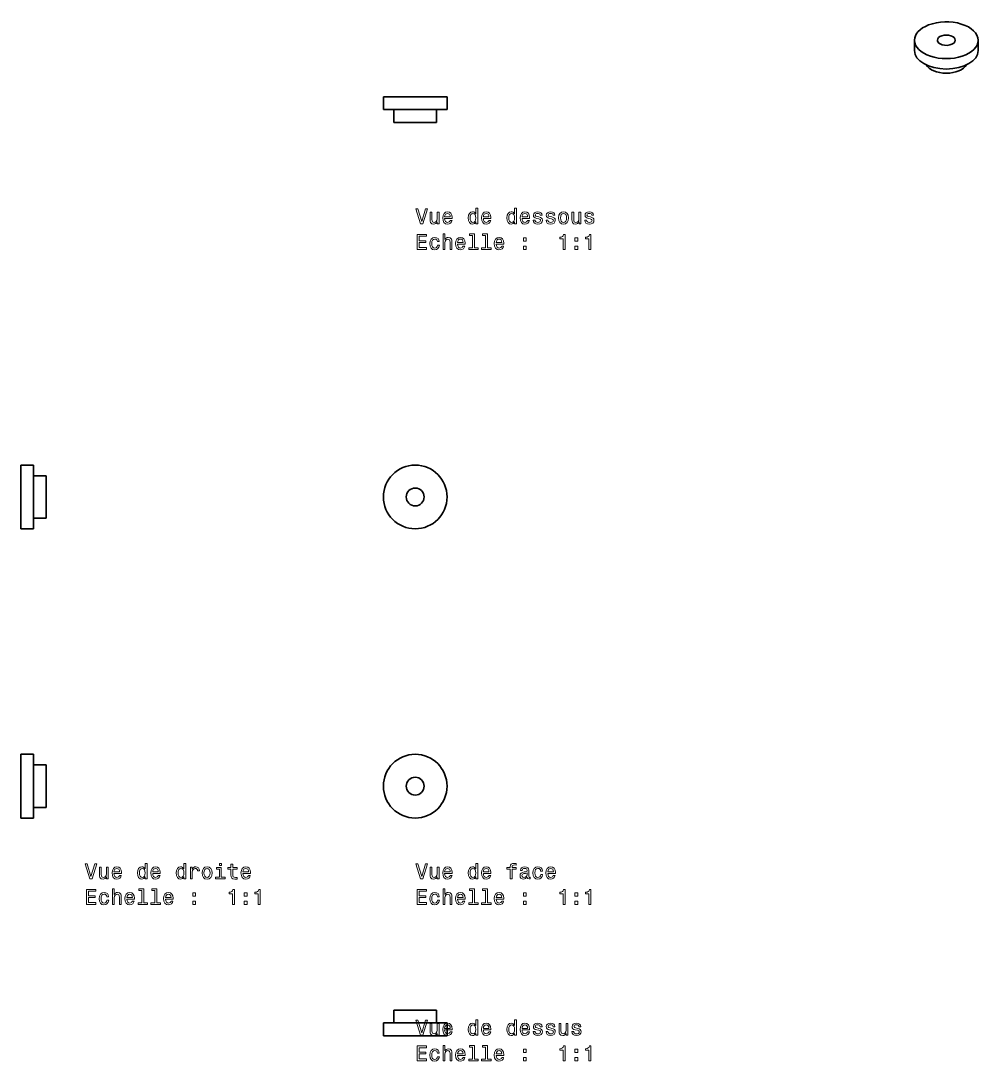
# Model space of a CAD drawing. Extents: x 502 to 938, y 322 to 567.
# Drawn here: x 501.7 to 727, y 321.7 to 566.7 of the extents above; entities that cross this region are included whole.
import ezdxf

# ---------------------------------------------------------------- set-up
doc = ezdxf.new("R2010")
doc.units = 0

msp = doc.modelspace()

# ---------------------------------------------------------------- linework, layer by layer
at = {"color": 7, "lineweight": 35, "ltscale": 0.061218}
msp.add_line((712.02, 559.68), (712.02, 562.13), dxfattribs=at)
at = {"color": 7, "lineweight": 35, "ltscale": 0.061255}
msp.add_line((727.02, 559.68), (727.02, 562.13), dxfattribs=at)
at = {"color": 7, "lineweight": 35, "ltscale": 0.150952}
for p, q in [((593.04, 548.78), (587, 548.78)), ((593.04, 545.78), (587, 545.78))]:
    msp.add_line(p, q, dxfattribs=at)
at = {"color": 7, "lineweight": 35, "ltscale": 0.075}
for p, q in [((587, 545.78), (587, 548.78)), ((602, 545.78), (602, 548.78)), ((602, 545.78), (602, 548.78)), ((589.5, 542.78), (589.5, 545.78)), ((599.5, 542.78), (599.5, 545.78)), ((599.5, 542.78), (599.5, 545.78)), ((504.66, 462.06), (501.66, 462.06)), ((507.66, 459.56), (504.66, 459.56)), ((507.66, 449.56), (504.66, 449.56)), ((504.66, 447.06), (501.66, 447.06)), ((504.66, 393.94), (501.66, 393.94)), ((507.66, 391.44), (504.66, 391.44)), ((507.66, 381.44), (504.66, 381.44)), ((504.66, 378.94), (501.66, 378.94)), ((589.5, 333.66), (589.5, 330.66)), ((589.5, 333.66), (589.5, 330.66)), ((599.5, 333.66), (599.5, 330.66)), ((587, 330.66), (587, 327.66)), ((587, 330.66), (587, 327.66)), ((602, 330.66), (602, 327.66))]:
    msp.add_line(p, q, dxfattribs=at)
at = {"color": 7, "lineweight": 35, "ltscale": 0.224048}
for p, q in [((602, 548.78), (593.04, 548.78)), ((602, 545.78), (593.04, 545.78))]:
    msp.add_line(p, q, dxfattribs=at)
at = {"color": 7, "lineweight": 35, "ltscale": 0.25}
for p, q in [((599.5, 542.78), (589.5, 542.78)), ((507.66, 459.56), (507.66, 449.56))]:
    msp.add_line(p, q, dxfattribs=at)
at = {"color": 7, "lineweight": 35, "ltscale": 0.240334}
for p, q in [((501.66, 462.06), (501.66, 452.45)), ((504.66, 462.06), (504.66, 452.45))]:
    msp.add_line(p, q, dxfattribs=at)
at = {"color": 7, "lineweight": 35, "ltscale": 0.134666}
for p, q in [((501.66, 452.45), (501.66, 447.06)), ((504.66, 452.45), (504.66, 447.06))]:
    msp.add_line(p, q, dxfattribs=at)
at = {"color": 7, "lineweight": 35, "ltscale": 0.003596}
for p, q in [((501.66, 393.94), (501.66, 393.79)), ((504.66, 393.94), (504.66, 393.79))]:
    msp.add_line(p, q, dxfattribs=at)
at = {"color": 7, "lineweight": 35, "ltscale": 0.371404}
for p, q in [((501.66, 393.79), (501.66, 378.94)), ((504.66, 393.79), (504.66, 378.94))]:
    msp.add_line(p, q, dxfattribs=at)
at = {"color": 7, "lineweight": 35, "ltscale": 0.125}
for p, q in [((507.66, 391.44), (507.66, 386.44)), ((507.66, 386.44), (507.66, 381.44)), ((589.5, 333.66), (594.5, 333.66)), ((594.5, 333.66), (599.5, 333.66))]:
    msp.add_line(p, q, dxfattribs=at)
at = {"color": 7, "lineweight": 35, "ltscale": 0.007597}
for p, q in [((587, 330.66), (587.3, 330.66)), ((587, 327.66), (587.3, 327.66))]:
    msp.add_line(p, q, dxfattribs=at)
at = {"color": 7, "lineweight": 35, "ltscale": 0.367403}
for p, q in [((587.3, 330.66), (602, 330.66)), ((587.3, 327.66), (602, 327.66))]:
    msp.add_line(p, q, dxfattribs=at)
at = {"color": 7, "lineweight": 13}
for points in [[(596.9, 522.43), (596.02, 519.45), (595.12, 522.43), (594.64, 522.43), (595.77, 518.92), (596.27, 518.92), (597.37, 522.43)], [(608.78, 519.34), (608.78, 518.92), (609.23, 518.92), (609.23, 522.54), (608.79, 522.54), (608.79, 521.22), (608.45, 521.6), (608.24, 521.69), (608.01, 521.73), (607.58, 521.63), (607.24, 521.34), (607.03, 520.89), (606.95, 520.28), (607.03, 519.67), (607.24, 519.21), (607.58, 518.92), (608.01, 518.83), (608.24, 518.86), (608.45, 518.95)], [(617.89, 519.34), (617.89, 518.92), (618.33, 518.92), (618.33, 522.54), (617.9, 522.54), (617.9, 521.22), (617.56, 521.6), (617.35, 521.69), (617.11, 521.73), (616.69, 521.63), (616.35, 521.34), (616.14, 520.89), (616.06, 520.28), (616.14, 519.67), (616.35, 519.21), (616.69, 518.92), (617.11, 518.83), (617.35, 518.86), (617.56, 518.95)], [(600.1, 521.63), (599.65, 521.63), (599.65, 520.07), (599.6, 519.7), (599.46, 519.44), (599.23, 519.28), (598.93, 519.23), (598.7, 519.27), (598.54, 519.39), (598.46, 519.6), (598.44, 519.89), (598.44, 521.63), (597.99, 521.63), (597.99, 519.85), (598.01, 519.49), (598.11, 519.19), (598.4, 518.92), (598.87, 518.83), (599.12, 518.86), (599.34, 518.95), (599.52, 519.11), (599.67, 519.34), (599.67, 518.92), (600.1, 518.92)], [(601.43, 520.15), (603.21, 520.15), (603.21, 520.35), (603.13, 520.93), (602.91, 521.37), (602.56, 521.63), (602.09, 521.73), (601.63, 521.63), (601.28, 521.34), (601.05, 520.88), (600.97, 520.28), (601.05, 519.66), (601.27, 519.2), (601.62, 518.92), (602.07, 518.83), (602.47, 518.89), (602.79, 519.06), (603.03, 519.34), (603.16, 519.7), (602.73, 519.7), (602.63, 519.5), (602.5, 519.35), (602.13, 519.22), (601.84, 519.28), (601.63, 519.46), (601.48, 519.74), (601.43, 520.13)], [(601.43, 520.52), (601.49, 520.87), (601.63, 521.13), (601.83, 521.28), (602.11, 521.34), (602.37, 521.28), (602.58, 521.13), (602.71, 520.87), (602.75, 520.52)], [(608.08, 521.33), (608.37, 521.26), (608.6, 521.06), (608.73, 520.73), (608.78, 520.28), (608.73, 519.82), (608.6, 519.49), (608.37, 519.29), (608.08, 519.22), (607.8, 519.29), (607.59, 519.49), (607.45, 519.82), (607.41, 520.28), (607.45, 520.73), (607.59, 521.06), (607.8, 521.26)], [(610.54, 520.15), (612.32, 520.15), (612.32, 520.35), (612.24, 520.93), (612.02, 521.37), (611.67, 521.63), (611.2, 521.73), (610.74, 521.63), (610.39, 521.34), (610.16, 520.88), (610.08, 520.28), (610.15, 519.66), (610.38, 519.2), (610.73, 518.92), (611.18, 518.83), (611.58, 518.89), (611.9, 519.06), (612.14, 519.34), (612.27, 519.7), (611.83, 519.7), (611.74, 519.5), (611.61, 519.35), (611.24, 519.22), (610.95, 519.28), (610.73, 519.46), (610.59, 519.74), (610.54, 520.13)], [(610.54, 520.52), (610.6, 520.87), (610.73, 521.13), (610.94, 521.28), (611.21, 521.34), (611.48, 521.28), (611.69, 521.13), (611.81, 520.87), (611.86, 520.52)], [(617.19, 521.33), (617.48, 521.26), (617.7, 521.06), (617.84, 520.73), (617.89, 520.28), (617.84, 519.82), (617.7, 519.49), (617.48, 519.29), (617.19, 519.22), (616.91, 519.29), (616.7, 519.49), (616.56, 519.82), (616.51, 520.28), (616.56, 520.73), (616.7, 521.06), (616.91, 521.26)], [(619.65, 520.15), (621.43, 520.15), (621.43, 520.35), (621.35, 520.93), (621.13, 521.37), (620.78, 521.63), (620.31, 521.73), (619.85, 521.63), (619.49, 521.34), (619.27, 520.88), (619.19, 520.28), (619.26, 519.66), (619.49, 519.2), (619.84, 518.92), (620.29, 518.83), (620.68, 518.89), (621.01, 519.06), (621.24, 519.34), (621.38, 519.7), (620.94, 519.7), (620.85, 519.5), (620.72, 519.35), (620.35, 519.22), (620.06, 519.28), (619.84, 519.46), (619.7, 519.74), (619.65, 520.13)], [(619.65, 520.52), (619.71, 520.87), (619.84, 521.13), (620.05, 521.28), (620.32, 521.34), (620.59, 521.28), (620.8, 521.13), (620.92, 520.87), (620.97, 520.52)], [(623.62, 520.5), (623.2, 520.6), (622.88, 520.72), (622.77, 520.95), (622.8, 521.12), (622.91, 521.24), (623.08, 521.32), (623.33, 521.35), (623.56, 521.32), (623.75, 521.23), (623.87, 521.09), (623.92, 520.91), (624.36, 520.91), (624.36, 520.92), (624.28, 521.25), (624.07, 521.5), (623.75, 521.67), (623.33, 521.73), (622.9, 521.67), (622.59, 521.5), (622.39, 521.25), (622.33, 520.94), (622.37, 520.64), (622.52, 520.42), (622.75, 520.27), (623.09, 520.17), (623.58, 520.05), (623.88, 519.92), (623.96, 519.82), (623.99, 519.67), (623.95, 519.48), (623.83, 519.34), (623.63, 519.25), (623.37, 519.22), (623.09, 519.25), (622.89, 519.36), (622.75, 519.53), (622.7, 519.76), (622.27, 519.76), (622.34, 519.36), (622.55, 519.07), (622.87, 518.89), (623.33, 518.83), (623.8, 518.89), (624.15, 519.07), (624.36, 519.35), (624.44, 519.72), (624.38, 520.04), (624.22, 520.25), (623.97, 520.39)], [(626.66, 520.5), (626.23, 520.6), (625.91, 520.72), (625.81, 520.95), (625.84, 521.12), (625.94, 521.24), (626.12, 521.32), (626.36, 521.35), (626.6, 521.32), (626.79, 521.23), (626.91, 521.09), (626.96, 520.91), (627.39, 520.91), (627.39, 520.92), (627.32, 521.25), (627.11, 521.5), (626.79, 521.67), (626.36, 521.73), (625.93, 521.67), (625.62, 521.5), (625.43, 521.25), (625.36, 520.94), (625.41, 520.64), (625.55, 520.42), (625.78, 520.27), (626.12, 520.17), (626.62, 520.05), (626.92, 519.92), (627, 519.82), (627.03, 519.67), (626.98, 519.48), (626.86, 519.34), (626.67, 519.25), (626.4, 519.22), (626.13, 519.25), (625.92, 519.36), (625.79, 519.53), (625.73, 519.76), (625.3, 519.76), (625.37, 519.36), (625.58, 519.07), (625.91, 518.89), (626.36, 518.83), (626.84, 518.89), (627.19, 519.07), (627.4, 519.35), (627.47, 519.72), (627.42, 520.04), (627.26, 520.25), (627, 520.39)], [(628.24, 520.27), (628.32, 519.66), (628.55, 519.2), (628.92, 518.92), (629.41, 518.83), (629.9, 518.92), (630.27, 519.2), (630.5, 519.65), (630.59, 520.27), (630.5, 520.89), (630.27, 521.35), (629.9, 521.63), (629.41, 521.73), (628.92, 521.63), (628.55, 521.34), (628.32, 520.89)], [(628.69, 520.28), (628.74, 520.73), (628.88, 521.06), (629.11, 521.26), (629.41, 521.33), (629.72, 521.26), (629.94, 521.07), (630.09, 520.73), (630.14, 520.28), (630.09, 519.82), (629.94, 519.49), (629.72, 519.29), (629.41, 519.22), (629.11, 519.29), (628.88, 519.49), (628.74, 519.82)], [(633.49, 521.63), (633.05, 521.63), (633.05, 520.07), (633, 519.7), (632.85, 519.44), (632.63, 519.28), (632.33, 519.23), (632.09, 519.27), (631.94, 519.39), (631.86, 519.6), (631.84, 519.89), (631.84, 521.63), (631.39, 521.63), (631.39, 519.85), (631.41, 519.49), (631.5, 519.19), (631.79, 518.92), (632.26, 518.83), (632.52, 518.86), (632.73, 518.95), (632.92, 519.11), (633.07, 519.34), (633.07, 518.92), (633.49, 518.92)], [(635.77, 520.5), (635.34, 520.6), (635.02, 520.72), (634.92, 520.95), (634.95, 521.12), (635.05, 521.24), (635.22, 521.32), (635.47, 521.35), (635.71, 521.32), (635.89, 521.23), (636.02, 521.09), (636.07, 520.91), (636.5, 520.91), (636.5, 520.92), (636.42, 521.25), (636.22, 521.5), (635.89, 521.67), (635.47, 521.73), (635.04, 521.67), (634.73, 521.5), (634.53, 521.25), (634.47, 520.94), (634.52, 520.64), (634.66, 520.42), (634.89, 520.27), (635.23, 520.17), (635.72, 520.05), (636.03, 519.92), (636.11, 519.82), (636.14, 519.67), (636.09, 519.48), (635.97, 519.34), (635.77, 519.25), (635.51, 519.22), (635.23, 519.25), (635.03, 519.36), (634.9, 519.53), (634.84, 519.76), (634.41, 519.76), (634.48, 519.36), (634.69, 519.07), (635.02, 518.89), (635.47, 518.83), (635.95, 518.89), (636.29, 519.07), (636.51, 519.35), (636.58, 519.72), (636.53, 520.04), (636.37, 520.25), (636.11, 520.39)], [(594.96, 512.88), (597.18, 512.88), (597.18, 513.3), (595.42, 513.3), (595.42, 514.48), (596.99, 514.48), (596.99, 514.9), (595.42, 514.9), (595.42, 515.95), (597.14, 515.95), (597.14, 516.38), (594.96, 516.38)], [(599.73, 514.69), (600.17, 514.69), (600.08, 515.09), (599.87, 515.41), (599.53, 515.6), (599.09, 515.68), (598.61, 515.58), (598.24, 515.3), (598.01, 514.84), (597.92, 514.22), (598, 513.61), (598.23, 513.16), (598.59, 512.88), (599.07, 512.78), (599.51, 512.85), (599.85, 513.07), (600.08, 513.4), (600.18, 513.84), (599.76, 513.84), (599.68, 513.56), (599.54, 513.35), (599.34, 513.22), (599.09, 513.18), (598.78, 513.24), (598.56, 513.45), (598.42, 513.77), (598.38, 514.24), (598.42, 514.69), (598.56, 515.02), (598.79, 515.22), (599.09, 515.29), (599.35, 515.25), (599.55, 515.13), (599.68, 514.94)], [(601.05, 512.88), (601.49, 512.88), (601.49, 514.44), (601.54, 514.8), (601.68, 515.06), (601.91, 515.22), (602.21, 515.28), (602.45, 515.23), (602.6, 515.09), (602.68, 514.87), (602.71, 514.56), (602.71, 512.88), (603.15, 512.88), (603.15, 514.66), (603.13, 515.01), (603.04, 515.31), (602.74, 515.58), (602.28, 515.68), (602.02, 515.64), (601.81, 515.55), (601.63, 515.4), (601.49, 515.19), (601.49, 516.5), (601.05, 516.5)], [(604.47, 514.1), (606.25, 514.1), (606.25, 514.31), (606.17, 514.89), (605.95, 515.32), (605.6, 515.58), (605.13, 515.68), (604.67, 515.58), (604.31, 515.3), (604.09, 514.84), (604.01, 514.23), (604.08, 513.61), (604.31, 513.16), (604.66, 512.88), (605.11, 512.78), (605.5, 512.84), (605.83, 513.02), (606.06, 513.29), (606.2, 513.65), (605.76, 513.65), (605.67, 513.45), (605.54, 513.3), (605.17, 513.18), (604.88, 513.23), (604.66, 513.41), (604.52, 513.7), (604.47, 514.09)], [(604.47, 514.47), (604.53, 514.82), (604.66, 515.08), (604.87, 515.24), (605.14, 515.29), (605.41, 515.24), (605.62, 515.08), (605.74, 514.82), (605.79, 514.47)], [(608, 516.12), (608, 513.25), (607.09, 513.25), (607.09, 512.88), (609.35, 512.88), (609.35, 513.25), (608.44, 513.25), (608.44, 516.5), (607.3, 516.5), (607.3, 516.12)], [(611.04, 516.12), (611.04, 513.25), (610.12, 513.25), (610.12, 512.88), (612.39, 512.88), (612.39, 513.25), (611.48, 513.25), (611.48, 516.5), (610.34, 516.5), (610.34, 516.12)], [(613.58, 514.1), (615.35, 514.1), (615.36, 514.31), (615.28, 514.89), (615.06, 515.32), (614.7, 515.58), (614.23, 515.68), (613.78, 515.58), (613.42, 515.3), (613.2, 514.84), (613.11, 514.23), (613.19, 513.61), (613.42, 513.16), (613.77, 512.88), (614.22, 512.78), (614.61, 512.84), (614.94, 513.02), (615.17, 513.29), (615.31, 513.65), (614.87, 513.65), (614.78, 513.45), (614.65, 513.3), (614.27, 513.18), (613.99, 513.23), (613.77, 513.41), (613.63, 513.7), (613.58, 514.09)], [(613.58, 514.47), (613.63, 514.82), (613.77, 515.08), (613.98, 515.24), (614.25, 515.29), (614.52, 515.24), (614.72, 515.08), (614.85, 514.82), (614.89, 514.47)], [(619.96, 514.83), (620.65, 514.83), (620.65, 515.58), (619.96, 515.58)], [(629.32, 512.88), (629.78, 512.88), (629.78, 516.4), (629.44, 516.4), (629.35, 516.09), (629.17, 515.89), (628.89, 515.76), (628.51, 515.72), (628.51, 515.37), (629.32, 515.37)], [(632.1, 514.83), (632.8, 514.83), (632.8, 515.58), (632.1, 515.58)], [(635.4, 512.88), (635.85, 512.88), (635.85, 516.4), (635.51, 516.4), (635.42, 516.09), (635.24, 515.89), (634.96, 515.76), (634.58, 515.72), (634.58, 515.37), (635.4, 515.37)], [(619.96, 512.88), (620.65, 512.88), (620.65, 513.63), (619.96, 513.63)], [(632.1, 512.88), (632.8, 512.88), (632.8, 513.63), (632.1, 513.63)], [(519.06, 368.15), (518.18, 365.17), (517.28, 368.15), (516.8, 368.15), (517.93, 364.64), (518.43, 364.64), (519.53, 368.15)], [(530.94, 365.06), (530.94, 364.64), (531.39, 364.64), (531.39, 368.26), (530.95, 368.26), (530.95, 366.94), (530.61, 367.32), (530.4, 367.41), (530.17, 367.45), (529.74, 367.35), (529.4, 367.06), (529.19, 366.61), (529.11, 366), (529.19, 365.39), (529.4, 364.93), (529.74, 364.64), (530.17, 364.55), (530.4, 364.58), (530.61, 364.67)], [(540.05, 365.06), (540.05, 364.64), (540.49, 364.64), (540.49, 368.26), (540.06, 368.26), (540.06, 366.94), (539.72, 367.32), (539.51, 367.41), (539.27, 367.45), (538.85, 367.35), (538.51, 367.06), (538.3, 366.61), (538.22, 366), (538.3, 365.39), (538.51, 364.93), (538.85, 364.64), (539.27, 364.55), (539.51, 364.58), (539.72, 364.67)], [(548.87, 368.26), (548.4, 368.26), (548.4, 367.76), (548.87, 367.76)], [(551.13, 366.88), (551.13, 365.53), (551.16, 365.09), (551.3, 364.78), (551.58, 364.61), (552.06, 364.55), (552.58, 364.57), (552.58, 364.96), (552.2, 364.93), (551.85, 364.97), (551.67, 365.09), (551.58, 365.3), (551.57, 365.6), (551.57, 366.88), (552.58, 366.88), (552.58, 367.26), (551.57, 367.26), (551.57, 368.05), (551.13, 368.05), (551.13, 367.26), (550.36, 367.26), (550.36, 366.88)], [(596.9, 368.15), (596.02, 365.17), (595.12, 368.15), (594.64, 368.15), (595.77, 364.64), (596.27, 364.64), (597.37, 368.15)], [(608.78, 365.06), (608.78, 364.64), (609.23, 364.64), (609.23, 368.26), (608.79, 368.26), (608.79, 366.94), (608.45, 367.32), (608.24, 367.41), (608.01, 367.45), (607.58, 367.35), (607.24, 367.06), (607.03, 366.61), (606.95, 366), (607.03, 365.39), (607.24, 364.93), (607.58, 364.64), (608.01, 364.55), (608.24, 364.58), (608.45, 364.67)], [(616.84, 366.88), (616.84, 364.64), (617.29, 364.64), (617.29, 366.88), (618.29, 366.88), (618.29, 367.26), (617.29, 367.26), (617.29, 367.43), (617.32, 367.63), (617.44, 367.77), (617.63, 367.85), (617.92, 367.88), (618.29, 367.86), (618.29, 368.24), (617.81, 368.26), (617.38, 368.22), (617.08, 368.08), (616.9, 367.85), (616.84, 367.51), (616.84, 367.26), (616.03, 367.26), (616.03, 366.88)], [(522.26, 367.35), (521.81, 367.35), (521.81, 365.79), (521.76, 365.43), (521.62, 365.16), (521.39, 365), (521.09, 364.95), (520.86, 364.99), (520.7, 365.11), (520.62, 365.32), (520.6, 365.61), (520.6, 367.35), (520.15, 367.35), (520.15, 365.57), (520.17, 365.21), (520.27, 364.92), (520.56, 364.64), (521.03, 364.55), (521.28, 364.58), (521.5, 364.67), (521.68, 364.83), (521.83, 365.06), (521.83, 364.64), (522.26, 364.64)], [(523.59, 365.87), (525.37, 365.87), (525.37, 366.08), (525.29, 366.66), (525.07, 367.09), (524.72, 367.35), (524.25, 367.45), (523.79, 367.35), (523.44, 367.06), (523.21, 366.61), (523.13, 366), (523.21, 365.38), (523.43, 364.93), (523.78, 364.64), (524.23, 364.55), (524.63, 364.61), (524.95, 364.78), (525.19, 365.06), (525.32, 365.42), (524.89, 365.42), (524.79, 365.22), (524.66, 365.07), (524.29, 364.95), (524, 365), (523.79, 365.18), (523.64, 365.47), (523.59, 365.85)], [(523.59, 366.24), (523.65, 366.59), (523.79, 366.85), (523.99, 367), (524.27, 367.06), (524.53, 367), (524.74, 366.85), (524.87, 366.59), (524.91, 366.24)], [(530.24, 367.05), (530.53, 366.98), (530.76, 366.78), (530.89, 366.45), (530.94, 366), (530.89, 365.54), (530.76, 365.21), (530.53, 365.01), (530.24, 364.95), (529.96, 365.01), (529.75, 365.21), (529.61, 365.55), (529.57, 366), (529.61, 366.45), (529.75, 366.78), (529.96, 366.98)], [(532.7, 365.87), (534.48, 365.87), (534.48, 366.08), (534.4, 366.66), (534.18, 367.09), (533.83, 367.35), (533.36, 367.45), (532.9, 367.35), (532.55, 367.06), (532.32, 366.61), (532.24, 366), (532.31, 365.38), (532.54, 364.93), (532.89, 364.64), (533.34, 364.55), (533.74, 364.61), (534.06, 364.78), (534.3, 365.06), (534.43, 365.42), (533.99, 365.42), (533.9, 365.22), (533.77, 365.07), (533.4, 364.95), (533.11, 365), (532.89, 365.18), (532.75, 365.47), (532.7, 365.85)], [(532.7, 366.24), (532.76, 366.59), (532.89, 366.85), (533.1, 367), (533.37, 367.06), (533.64, 367), (533.85, 366.85), (533.97, 366.59), (534.02, 366.24)], [(539.35, 367.05), (539.64, 366.98), (539.86, 366.78), (540, 366.45), (540.05, 366), (540, 365.54), (539.86, 365.21), (539.64, 365.01), (539.35, 364.95), (539.07, 365.01), (538.86, 365.21), (538.72, 365.55), (538.67, 366), (538.72, 366.45), (538.86, 366.78), (539.07, 366.98)], [(541.59, 364.64), (542.03, 364.64), (542.03, 366.19), (542.08, 366.56), (542.21, 366.83), (542.44, 366.99), (542.73, 367.05), (542.96, 367.01), (543.12, 366.91), (543.22, 366.74), (543.26, 366.51), (543.71, 366.51), (543.65, 366.92), (543.48, 367.21), (543.2, 367.39), (542.82, 367.45), (542.57, 367.41), (542.35, 367.31), (542.15, 367.13), (541.99, 366.9), (541.99, 367.35), (541.59, 367.35)], [(544.33, 365.99), (544.41, 365.38), (544.64, 364.93), (545.01, 364.64), (545.5, 364.55), (545.99, 364.64), (546.36, 364.92), (546.59, 365.37), (546.68, 365.99), (546.59, 366.61), (546.36, 367.07), (545.99, 367.35), (545.5, 367.45), (545.01, 367.35), (544.64, 367.06), (544.41, 366.61)], [(544.78, 366), (544.83, 366.45), (544.97, 366.78), (545.19, 366.98), (545.5, 367.05), (545.8, 366.98), (546.03, 366.79), (546.17, 366.45), (546.22, 366), (546.17, 365.54), (546.03, 365.21), (545.8, 365.01), (545.5, 364.94), (545.19, 365.01), (544.97, 365.21), (544.83, 365.54)], [(548.85, 365.02), (548.85, 367.26), (547.71, 367.26), (547.71, 366.88), (548.41, 366.88), (548.41, 365.02), (547.5, 365.02), (547.5, 364.64), (549.77, 364.64), (549.77, 365.02)], [(553.95, 365.87), (555.73, 365.87), (555.73, 366.08), (555.65, 366.66), (555.43, 367.09), (555.08, 367.35), (554.61, 367.45), (554.15, 367.35), (553.8, 367.06), (553.57, 366.61), (553.49, 366), (553.57, 365.38), (553.79, 364.93), (554.14, 364.64), (554.6, 364.55), (554.99, 364.61), (555.31, 364.78), (555.55, 365.06), (555.68, 365.42), (555.25, 365.42), (555.15, 365.22), (555.02, 365.07), (554.65, 364.95), (554.36, 365), (554.15, 365.18), (554.01, 365.47), (553.95, 365.85)], [(553.95, 366.24), (554.01, 366.59), (554.15, 366.85), (554.35, 367), (554.63, 367.06), (554.89, 367), (555.1, 366.85), (555.23, 366.59), (555.27, 366.24)], [(600.1, 367.35), (599.65, 367.35), (599.65, 365.79), (599.6, 365.43), (599.46, 365.16), (599.23, 365), (598.93, 364.95), (598.7, 364.99), (598.54, 365.11), (598.46, 365.32), (598.44, 365.61), (598.44, 367.35), (597.99, 367.35), (597.99, 365.57), (598.01, 365.21), (598.11, 364.92), (598.4, 364.64), (598.87, 364.55), (599.12, 364.58), (599.34, 364.67), (599.52, 364.83), (599.67, 365.06), (599.67, 364.64), (600.1, 364.64)], [(601.43, 365.87), (603.21, 365.87), (603.21, 366.08), (603.13, 366.66), (602.91, 367.09), (602.56, 367.35), (602.09, 367.45), (601.63, 367.35), (601.28, 367.06), (601.05, 366.61), (600.97, 366), (601.05, 365.38), (601.27, 364.93), (601.62, 364.64), (602.07, 364.55), (602.47, 364.61), (602.79, 364.78), (603.03, 365.06), (603.16, 365.42), (602.73, 365.42), (602.63, 365.22), (602.5, 365.07), (602.13, 364.95), (601.84, 365), (601.63, 365.18), (601.48, 365.47), (601.43, 365.85)], [(601.43, 366.24), (601.49, 366.59), (601.63, 366.85), (601.83, 367), (602.11, 367.06), (602.37, 367), (602.58, 366.85), (602.71, 366.59), (602.75, 366.24)], [(608.08, 367.05), (608.37, 366.98), (608.6, 366.78), (608.73, 366.45), (608.78, 366), (608.73, 365.54), (608.6, 365.21), (608.37, 365.01), (608.08, 364.95), (607.8, 365.01), (607.59, 365.21), (607.45, 365.55), (607.41, 366), (607.45, 366.45), (607.59, 366.78), (607.8, 366.98)], [(610.54, 365.87), (612.32, 365.87), (612.32, 366.08), (612.24, 366.66), (612.02, 367.09), (611.67, 367.35), (611.2, 367.45), (610.74, 367.35), (610.39, 367.06), (610.16, 366.61), (610.08, 366), (610.15, 365.38), (610.38, 364.93), (610.73, 364.64), (611.18, 364.55), (611.58, 364.61), (611.9, 364.78), (612.14, 365.06), (612.27, 365.42), (611.83, 365.42), (611.74, 365.22), (611.61, 365.07), (611.24, 364.95), (610.95, 365), (610.73, 365.18), (610.59, 365.47), (610.54, 365.85)], [(610.54, 366.24), (610.6, 366.59), (610.73, 366.85), (610.94, 367), (611.21, 367.06), (611.48, 367), (611.69, 366.85), (611.81, 366.59), (611.86, 366.24)], [(620.87, 365), (620.87, 364.98), (620.9, 364.81), (620.97, 364.69), (621.29, 364.59), (621.54, 364.63), (621.54, 364.98), (621.43, 364.96), (621.29, 365.03), (621.26, 365.23), (621.26, 366.63), (621.2, 366.99), (621.03, 367.24), (620.72, 367.39), (620.29, 367.45), (619.86, 367.39), (619.55, 367.22), (619.35, 366.95), (619.29, 366.6), (619.29, 366.56), (619.69, 366.56), (619.72, 366.78), (619.83, 366.93), (620.01, 367.02), (620.27, 367.05), (620.52, 367.03), (620.69, 366.95), (620.8, 366.82), (620.84, 366.64), (620.82, 366.43), (620.73, 366.32), (620.53, 366.27), (620.15, 366.23), (619.72, 366.14), (619.41, 365.98), (619.23, 365.73), (619.18, 365.35), (619.23, 365.02), (619.38, 364.77), (619.64, 364.62), (619.98, 364.56), (620.45, 364.67)], [(620.82, 365.59), (620.76, 365.33), (620.6, 365.13), (620.36, 365), (620.06, 364.95), (619.87, 364.98), (619.73, 365.06), (619.65, 365.2), (619.62, 365.39), (619.64, 365.57), (619.72, 365.7), (620.04, 365.84), (620.45, 365.9), (620.82, 366.02)], [(624.02, 366.45), (624.46, 366.45), (624.37, 366.86), (624.15, 367.18), (623.82, 367.37), (623.38, 367.45), (622.89, 367.35), (622.53, 367.06), (622.29, 366.61), (622.21, 365.99), (622.29, 365.38), (622.52, 364.93), (622.87, 364.64), (623.36, 364.55), (623.8, 364.62), (624.13, 364.84), (624.37, 365.17), (624.47, 365.61), (624.04, 365.61), (623.97, 365.33), (623.83, 365.12), (623.62, 364.99), (623.38, 364.95), (623.07, 365.01), (622.85, 365.21), (622.71, 365.54), (622.67, 366.01), (622.71, 366.46), (622.85, 366.79), (623.08, 366.99), (623.38, 367.06), (623.64, 367.01), (623.84, 366.9), (623.97, 366.71)], [(625.72, 365.87), (627.5, 365.87), (627.5, 366.08), (627.42, 366.66), (627.2, 367.09), (626.85, 367.35), (626.38, 367.45), (625.92, 367.35), (625.57, 367.06), (625.34, 366.61), (625.26, 366), (625.33, 365.38), (625.56, 364.93), (625.91, 364.64), (626.36, 364.55), (626.76, 364.61), (627.08, 364.78), (627.32, 365.06), (627.45, 365.42), (627.01, 365.42), (626.92, 365.22), (626.79, 365.07), (626.42, 364.95), (626.13, 365), (625.91, 365.18), (625.77, 365.47), (625.72, 365.85)], [(625.72, 366.24), (625.78, 366.59), (625.91, 366.85), (626.12, 367), (626.39, 367.06), (626.66, 367), (626.87, 366.85), (626.99, 366.59), (627.04, 366.24)], [(517.12, 358.6), (519.34, 358.6), (519.34, 359.02), (517.58, 359.02), (517.58, 360.21), (519.15, 360.21), (519.15, 360.62), (517.58, 360.62), (517.58, 361.67), (519.3, 361.67), (519.3, 362.1), (517.12, 362.1)], [(521.89, 360.41), (522.33, 360.41), (522.24, 360.81), (522.03, 361.13), (521.69, 361.32), (521.25, 361.4), (520.77, 361.3), (520.4, 361.02), (520.17, 360.56), (520.08, 359.94), (520.16, 359.33), (520.39, 358.88), (520.75, 358.6), (521.23, 358.5), (521.67, 358.58), (522.01, 358.79), (522.24, 359.12), (522.34, 359.56), (521.92, 359.56), (521.84, 359.28), (521.7, 359.07), (521.5, 358.94), (521.25, 358.9), (520.94, 358.96), (520.72, 359.17), (520.58, 359.49), (520.54, 359.96), (520.58, 360.41), (520.72, 360.74), (520.95, 360.94), (521.25, 361.01), (521.51, 360.97), (521.71, 360.85), (521.84, 360.66)], [(523.21, 358.6), (523.65, 358.6), (523.65, 360.16), (523.7, 360.52), (523.84, 360.78), (524.07, 360.94), (524.37, 361), (524.61, 360.95), (524.76, 360.82), (524.84, 360.59), (524.87, 360.29), (524.87, 358.6), (525.31, 358.6), (525.31, 360.38), (525.29, 360.73), (525.2, 361.03), (524.9, 361.3), (524.44, 361.4), (524.18, 361.37), (523.97, 361.27), (523.79, 361.12), (523.65, 360.91), (523.65, 362.22), (523.21, 362.22)], [(526.63, 359.82), (528.41, 359.82), (528.41, 360.03), (528.33, 360.61), (528.11, 361.04), (527.76, 361.3), (527.29, 361.4), (526.83, 361.3), (526.47, 361.02), (526.25, 360.56), (526.17, 359.95), (526.24, 359.33), (526.47, 358.88), (526.82, 358.6), (527.27, 358.5), (527.66, 358.57), (527.99, 358.74), (528.22, 359.01), (528.36, 359.37), (527.92, 359.37), (527.83, 359.17), (527.7, 359.02), (527.33, 358.9), (527.04, 358.95), (526.82, 359.13), (526.68, 359.42), (526.63, 359.81)], [(526.63, 360.2), (526.69, 360.54), (526.82, 360.8), (527.03, 360.96), (527.3, 361.01), (527.57, 360.96), (527.78, 360.8), (527.9, 360.54), (527.95, 360.2)], [(530.16, 361.84), (530.16, 358.97), (529.25, 358.97), (529.25, 358.6), (531.51, 358.6), (531.51, 358.97), (530.6, 358.97), (530.6, 362.22), (529.46, 362.22), (529.46, 361.84)], [(533.2, 361.84), (533.2, 358.97), (532.28, 358.97), (532.28, 358.6), (534.55, 358.6), (534.55, 358.97), (533.64, 358.97), (533.64, 362.22), (532.5, 362.22), (532.5, 361.84)], [(535.74, 359.82), (537.51, 359.82), (537.52, 360.03), (537.44, 360.61), (537.22, 361.04), (536.86, 361.3), (536.39, 361.4), (535.94, 361.3), (535.58, 361.02), (535.36, 360.56), (535.27, 359.95), (535.35, 359.33), (535.58, 358.88), (535.93, 358.6), (536.38, 358.5), (536.77, 358.57), (537.1, 358.74), (537.33, 359.01), (537.47, 359.37), (537.03, 359.37), (536.94, 359.17), (536.81, 359.02), (536.43, 358.9), (536.15, 358.95), (535.93, 359.13), (535.79, 359.42), (535.74, 359.81)], [(535.74, 360.2), (535.79, 360.54), (535.93, 360.8), (536.14, 360.96), (536.41, 361.01), (536.68, 360.96), (536.88, 360.8), (537.01, 360.54), (537.05, 360.2)], [(542.12, 360.55), (542.81, 360.55), (542.81, 361.3), (542.12, 361.3)], [(551.48, 358.6), (551.94, 358.6), (551.94, 362.12), (551.6, 362.12), (551.51, 361.81), (551.33, 361.61), (551.05, 361.49), (550.67, 361.45), (550.67, 361.09), (551.48, 361.09)], [(554.26, 360.55), (554.96, 360.55), (554.96, 361.3), (554.26, 361.3)], [(557.56, 358.6), (558.01, 358.6), (558.01, 362.12), (557.67, 362.12), (557.58, 361.81), (557.4, 361.61), (557.12, 361.49), (556.74, 361.45), (556.74, 361.09), (557.56, 361.09)], [(594.96, 358.6), (597.18, 358.6), (597.18, 359.02), (595.42, 359.02), (595.42, 360.21), (596.99, 360.21), (596.99, 360.62), (595.42, 360.62), (595.42, 361.67), (597.14, 361.67), (597.14, 362.1), (594.96, 362.1)], [(599.73, 360.41), (600.17, 360.41), (600.08, 360.81), (599.87, 361.13), (599.53, 361.32), (599.09, 361.4), (598.61, 361.3), (598.24, 361.02), (598.01, 360.56), (597.92, 359.94), (598, 359.33), (598.23, 358.88), (598.59, 358.6), (599.07, 358.5), (599.51, 358.58), (599.85, 358.79), (600.08, 359.12), (600.18, 359.56), (599.76, 359.56), (599.68, 359.28), (599.54, 359.07), (599.34, 358.94), (599.09, 358.9), (598.78, 358.96), (598.56, 359.17), (598.42, 359.49), (598.38, 359.96), (598.42, 360.41), (598.56, 360.74), (598.79, 360.94), (599.09, 361.01), (599.35, 360.97), (599.55, 360.85), (599.68, 360.66)], [(601.05, 358.6), (601.49, 358.6), (601.49, 360.16), (601.54, 360.52), (601.68, 360.78), (601.91, 360.94), (602.21, 361), (602.45, 360.95), (602.6, 360.82), (602.68, 360.59), (602.71, 360.29), (602.71, 358.6), (603.15, 358.6), (603.15, 360.38), (603.13, 360.73), (603.04, 361.03), (602.74, 361.3), (602.28, 361.4), (602.02, 361.37), (601.81, 361.27), (601.63, 361.12), (601.49, 360.91), (601.49, 362.22), (601.05, 362.22)], [(604.47, 359.82), (606.25, 359.82), (606.25, 360.03), (606.17, 360.61), (605.95, 361.04), (605.6, 361.3), (605.13, 361.4), (604.67, 361.3), (604.31, 361.02), (604.09, 360.56), (604.01, 359.95), (604.08, 359.33), (604.31, 358.88), (604.66, 358.6), (605.11, 358.5), (605.5, 358.57), (605.83, 358.74), (606.06, 359.01), (606.2, 359.37), (605.76, 359.37), (605.67, 359.17), (605.54, 359.02), (605.17, 358.9), (604.88, 358.95), (604.66, 359.13), (604.52, 359.42), (604.47, 359.81)], [(604.47, 360.2), (604.53, 360.54), (604.66, 360.8), (604.87, 360.96), (605.14, 361.01), (605.41, 360.96), (605.62, 360.8), (605.74, 360.54), (605.79, 360.2)], [(608, 361.84), (608, 358.97), (607.09, 358.97), (607.09, 358.6), (609.35, 358.6), (609.35, 358.97), (608.44, 358.97), (608.44, 362.22), (607.3, 362.22), (607.3, 361.84)], [(611.04, 361.84), (611.04, 358.97), (610.12, 358.97), (610.12, 358.6), (612.39, 358.6), (612.39, 358.97), (611.48, 358.97), (611.48, 362.22), (610.34, 362.22), (610.34, 361.84)], [(613.58, 359.82), (615.35, 359.82), (615.36, 360.03), (615.28, 360.61), (615.06, 361.04), (614.7, 361.3), (614.23, 361.4), (613.78, 361.3), (613.42, 361.02), (613.2, 360.56), (613.11, 359.95), (613.19, 359.33), (613.42, 358.88), (613.77, 358.6), (614.22, 358.5), (614.61, 358.57), (614.94, 358.74), (615.17, 359.01), (615.31, 359.37), (614.87, 359.37), (614.78, 359.17), (614.65, 359.02), (614.27, 358.9), (613.99, 358.95), (613.77, 359.13), (613.63, 359.42), (613.58, 359.81)], [(613.58, 360.2), (613.63, 360.54), (613.77, 360.8), (613.98, 360.96), (614.25, 361.01), (614.52, 360.96), (614.72, 360.8), (614.85, 360.54), (614.89, 360.2)], [(619.96, 360.55), (620.65, 360.55), (620.65, 361.3), (619.96, 361.3)], [(629.32, 358.6), (629.78, 358.6), (629.78, 362.12), (629.44, 362.12), (629.35, 361.81), (629.17, 361.61), (628.89, 361.49), (628.51, 361.45), (628.51, 361.09), (629.32, 361.09)], [(632.1, 360.55), (632.8, 360.55), (632.8, 361.3), (632.1, 361.3)], [(635.4, 358.6), (635.85, 358.6), (635.85, 362.12), (635.51, 362.12), (635.42, 361.81), (635.24, 361.61), (634.96, 361.49), (634.58, 361.45), (634.58, 361.09), (635.4, 361.09)], [(542.12, 358.6), (542.81, 358.6), (542.81, 359.35), (542.12, 359.35)], [(554.26, 358.6), (554.96, 358.6), (554.96, 359.35), (554.26, 359.35)], [(619.96, 358.6), (620.65, 358.6), (620.65, 359.35), (619.96, 359.35)], [(632.1, 358.6), (632.8, 358.6), (632.8, 359.35), (632.1, 359.35)], [(596.9, 331.31), (596.02, 328.33), (595.12, 331.31), (594.64, 331.31), (595.77, 327.8), (596.27, 327.8), (597.37, 331.31)], [(608.78, 328.22), (608.78, 327.8), (609.23, 327.8), (609.23, 331.42), (608.79, 331.42), (608.79, 330.1), (608.45, 330.48), (608.24, 330.57), (608.01, 330.61), (607.58, 330.51), (607.24, 330.22), (607.03, 329.77), (606.95, 329.16), (607.03, 328.55), (607.24, 328.09), (607.58, 327.8), (608.01, 327.71), (608.24, 327.74), (608.45, 327.83)], [(617.89, 328.22), (617.89, 327.8), (618.33, 327.8), (618.33, 331.42), (617.9, 331.42), (617.9, 330.1), (617.56, 330.48), (617.35, 330.57), (617.11, 330.61), (616.69, 330.51), (616.35, 330.22), (616.14, 329.77), (616.06, 329.16), (616.14, 328.55), (616.35, 328.09), (616.69, 327.8), (617.11, 327.71), (617.35, 327.74), (617.56, 327.83)], [(600.1, 330.51), (599.65, 330.51), (599.65, 328.95), (599.6, 328.59), (599.46, 328.32), (599.23, 328.16), (598.93, 328.11), (598.7, 328.15), (598.54, 328.27), (598.46, 328.48), (598.44, 328.77), (598.44, 330.51), (597.99, 330.51), (597.99, 328.73), (598.01, 328.37), (598.11, 328.08), (598.4, 327.8), (598.87, 327.71), (599.12, 327.74), (599.34, 327.83), (599.52, 327.99), (599.67, 328.22), (599.67, 327.8), (600.1, 327.8)], [(601.43, 329.03), (603.21, 329.03), (603.21, 329.24), (603.13, 329.82), (602.91, 330.25), (602.56, 330.51), (602.09, 330.61), (601.63, 330.51), (601.28, 330.22), (601.05, 329.77), (600.97, 329.16), (601.05, 328.54), (601.27, 328.09), (601.62, 327.8), (602.07, 327.71), (602.47, 327.77), (602.79, 327.94), (603.03, 328.22), (603.16, 328.58), (602.73, 328.58), (602.63, 328.38), (602.5, 328.23), (602.13, 328.11), (601.84, 328.16), (601.63, 328.34), (601.48, 328.63), (601.43, 329.01)], [(601.43, 329.4), (601.49, 329.75), (601.63, 330.01), (601.83, 330.16), (602.11, 330.22), (602.37, 330.16), (602.58, 330.01), (602.71, 329.75), (602.75, 329.4)], [(608.08, 330.21), (608.37, 330.14), (608.6, 329.94), (608.73, 329.61), (608.78, 329.16), (608.73, 328.7), (608.6, 328.37), (608.37, 328.17), (608.08, 328.11), (607.8, 328.17), (607.59, 328.37), (607.45, 328.71), (607.41, 329.16), (607.45, 329.61), (607.59, 329.94), (607.8, 330.14)], [(610.54, 329.03), (612.32, 329.03), (612.32, 329.24), (612.24, 329.82), (612.02, 330.25), (611.67, 330.51), (611.2, 330.61), (610.74, 330.51), (610.39, 330.22), (610.16, 329.77), (610.08, 329.16), (610.15, 328.54), (610.38, 328.09), (610.73, 327.8), (611.18, 327.71), (611.58, 327.77), (611.9, 327.94), (612.14, 328.22), (612.27, 328.58), (611.83, 328.58), (611.74, 328.38), (611.61, 328.23), (611.24, 328.11), (610.95, 328.16), (610.73, 328.34), (610.59, 328.63), (610.54, 329.01)], [(610.54, 329.4), (610.6, 329.75), (610.73, 330.01), (610.94, 330.16), (611.21, 330.22), (611.48, 330.16), (611.69, 330.01), (611.81, 329.75), (611.86, 329.4)], [(617.19, 330.21), (617.48, 330.14), (617.7, 329.94), (617.84, 329.61), (617.89, 329.16), (617.84, 328.7), (617.7, 328.37), (617.48, 328.17), (617.19, 328.11), (616.91, 328.17), (616.7, 328.37), (616.56, 328.71), (616.51, 329.16), (616.56, 329.61), (616.7, 329.94), (616.91, 330.14)], [(619.65, 329.03), (621.43, 329.03), (621.43, 329.24), (621.35, 329.82), (621.13, 330.25), (620.78, 330.51), (620.31, 330.61), (619.85, 330.51), (619.49, 330.22), (619.27, 329.77), (619.19, 329.16), (619.26, 328.54), (619.49, 328.09), (619.84, 327.8), (620.29, 327.71), (620.68, 327.77), (621.01, 327.94), (621.24, 328.22), (621.38, 328.58), (620.94, 328.58), (620.85, 328.38), (620.72, 328.23), (620.35, 328.11), (620.06, 328.16), (619.84, 328.34), (619.7, 328.63), (619.65, 329.01)], [(619.65, 329.4), (619.71, 329.75), (619.84, 330.01), (620.05, 330.16), (620.32, 330.22), (620.59, 330.16), (620.8, 330.01), (620.92, 329.75), (620.97, 329.4)], [(623.62, 329.38), (623.2, 329.48), (622.88, 329.6), (622.77, 329.84), (622.8, 330), (622.91, 330.12), (623.08, 330.2), (623.33, 330.23), (623.56, 330.2), (623.75, 330.11), (623.87, 329.97), (623.92, 329.79), (624.36, 329.79), (624.36, 329.8), (624.28, 330.13), (624.07, 330.39), (623.75, 330.55), (623.33, 330.61), (622.9, 330.55), (622.59, 330.38), (622.39, 330.13), (622.33, 329.82), (622.37, 329.52), (622.52, 329.31), (622.75, 329.15), (623.09, 329.05), (623.58, 328.93), (623.88, 328.8), (623.96, 328.7), (623.99, 328.55), (623.95, 328.36), (623.83, 328.22), (623.63, 328.13), (623.37, 328.1), (623.09, 328.13), (622.89, 328.24), (622.75, 328.41), (622.7, 328.65), (622.27, 328.65), (622.34, 328.24), (622.55, 327.95), (622.87, 327.77), (623.33, 327.71), (623.8, 327.77), (624.15, 327.95), (624.36, 328.23), (624.44, 328.6), (624.38, 328.92), (624.22, 329.13), (623.97, 329.28)], [(626.66, 329.38), (626.23, 329.48), (625.91, 329.6), (625.81, 329.84), (625.84, 330), (625.94, 330.12), (626.12, 330.2), (626.36, 330.23), (626.6, 330.2), (626.79, 330.11), (626.91, 329.97), (626.96, 329.79), (627.39, 329.79), (627.39, 329.8), (627.32, 330.13), (627.11, 330.39), (626.79, 330.55), (626.36, 330.61), (625.93, 330.55), (625.62, 330.38), (625.43, 330.13), (625.36, 329.82), (625.41, 329.52), (625.55, 329.31), (625.78, 329.15), (626.12, 329.05), (626.62, 328.93), (626.92, 328.8), (627, 328.7), (627.03, 328.55), (626.98, 328.36), (626.86, 328.22), (626.67, 328.13), (626.4, 328.1), (626.13, 328.13), (625.92, 328.24), (625.79, 328.41), (625.73, 328.65), (625.3, 328.65), (625.37, 328.24), (625.58, 327.95), (625.91, 327.77), (626.36, 327.71), (626.84, 327.77), (627.19, 327.95), (627.4, 328.23), (627.47, 328.6), (627.42, 328.92), (627.26, 329.13), (627, 329.28)], [(630.46, 330.51), (630.01, 330.51), (630.01, 328.95), (629.96, 328.59), (629.82, 328.32), (629.59, 328.16), (629.29, 328.11), (629.06, 328.15), (628.9, 328.27), (628.82, 328.48), (628.8, 328.77), (628.8, 330.51), (628.36, 330.51), (628.36, 328.73), (628.37, 328.37), (628.47, 328.08), (628.76, 327.8), (629.23, 327.71), (629.48, 327.74), (629.7, 327.83), (629.88, 327.99), (630.03, 328.22), (630.03, 327.8), (630.46, 327.8)], [(632.73, 329.38), (632.3, 329.48), (631.99, 329.6), (631.88, 329.84), (631.91, 330), (632.02, 330.12), (632.19, 330.2), (632.44, 330.23), (632.67, 330.2), (632.86, 330.11), (632.98, 329.97), (633.03, 329.79), (633.46, 329.79), (633.46, 329.8), (633.39, 330.13), (633.18, 330.39), (632.86, 330.55), (632.44, 330.61), (632.01, 330.55), (631.69, 330.38), (631.5, 330.13), (631.44, 329.82), (631.48, 329.52), (631.62, 329.31), (631.86, 329.15), (632.19, 329.05), (632.69, 328.93), (632.99, 328.8), (633.07, 328.7), (633.1, 328.55), (633.06, 328.36), (632.93, 328.22), (632.74, 328.13), (632.48, 328.1), (632.2, 328.13), (632, 328.24), (631.86, 328.41), (631.8, 328.65), (631.38, 328.65), (631.45, 328.24), (631.65, 327.95), (631.98, 327.77), (632.44, 327.71), (632.91, 327.77), (633.26, 327.95), (633.47, 328.23), (633.54, 328.6), (633.49, 328.92), (633.33, 329.13), (633.08, 329.28)], [(594.96, 321.76), (597.18, 321.76), (597.18, 322.18), (595.42, 322.18), (595.42, 323.37), (596.99, 323.37), (596.99, 323.78), (595.42, 323.78), (595.42, 324.83), (597.14, 324.83), (597.14, 325.26), (594.96, 325.26)], [(599.73, 323.57), (600.17, 323.57), (600.08, 323.97), (599.87, 324.29), (599.53, 324.48), (599.09, 324.56), (598.61, 324.46), (598.24, 324.18), (598.01, 323.72), (597.92, 323.1), (598, 322.49), (598.23, 322.04), (598.59, 321.76), (599.07, 321.66), (599.51, 321.74), (599.85, 321.95), (600.08, 322.28), (600.18, 322.72), (599.76, 322.72), (599.68, 322.44), (599.54, 322.23), (599.34, 322.1), (599.09, 322.06), (598.78, 322.12), (598.56, 322.33), (598.42, 322.65), (598.38, 323.12), (598.42, 323.57), (598.56, 323.9), (598.79, 324.1), (599.09, 324.17), (599.35, 324.13), (599.55, 324.01), (599.68, 323.82)], [(601.05, 321.76), (601.49, 321.76), (601.49, 323.32), (601.54, 323.68), (601.68, 323.94), (601.91, 324.1), (602.21, 324.16), (602.45, 324.11), (602.6, 323.98), (602.68, 323.75), (602.71, 323.45), (602.71, 321.76), (603.15, 321.76), (603.15, 323.54), (603.13, 323.89), (603.04, 324.19), (602.74, 324.46), (602.28, 324.56), (602.02, 324.53), (601.81, 324.43), (601.63, 324.28), (601.49, 324.07), (601.49, 325.38), (601.05, 325.38)], [(604.47, 322.98), (606.25, 322.98), (606.25, 323.19), (606.17, 323.77), (605.95, 324.2), (605.6, 324.46), (605.13, 324.56), (604.67, 324.46), (604.31, 324.18), (604.09, 323.72), (604.01, 323.11), (604.08, 322.49), (604.31, 322.04), (604.66, 321.76), (605.11, 321.66), (605.5, 321.73), (605.83, 321.9), (606.06, 322.17), (606.2, 322.53), (605.76, 322.53), (605.67, 322.33), (605.54, 322.18), (605.17, 322.06), (604.88, 322.11), (604.66, 322.29), (604.52, 322.58), (604.47, 322.97)], [(604.47, 323.36), (604.53, 323.7), (604.66, 323.96), (604.87, 324.12), (605.14, 324.17), (605.41, 324.12), (605.62, 323.96), (605.74, 323.7), (605.79, 323.36)], [(608, 325), (608, 322.13), (607.09, 322.13), (607.09, 321.76), (609.35, 321.76), (609.35, 322.13), (608.44, 322.13), (608.44, 325.38), (607.3, 325.38), (607.3, 325)], [(611.04, 325), (611.04, 322.13), (610.12, 322.13), (610.12, 321.76), (612.39, 321.76), (612.39, 322.13), (611.48, 322.13), (611.48, 325.38), (610.34, 325.38), (610.34, 325)], [(613.58, 322.98), (615.35, 322.98), (615.36, 323.19), (615.28, 323.77), (615.06, 324.2), (614.7, 324.46), (614.23, 324.56), (613.78, 324.46), (613.42, 324.18), (613.2, 323.72), (613.11, 323.11), (613.19, 322.49), (613.42, 322.04), (613.77, 321.76), (614.22, 321.66), (614.61, 321.73), (614.94, 321.9), (615.17, 322.17), (615.31, 322.53), (614.87, 322.53), (614.78, 322.33), (614.65, 322.18), (614.27, 322.06), (613.99, 322.11), (613.77, 322.29), (613.63, 322.58), (613.58, 322.97)], [(613.58, 323.36), (613.63, 323.7), (613.77, 323.96), (613.98, 324.12), (614.25, 324.17), (614.52, 324.12), (614.72, 323.96), (614.85, 323.7), (614.89, 323.36)], [(619.96, 323.71), (620.65, 323.71), (620.65, 324.46), (619.96, 324.46)], [(629.32, 321.76), (629.78, 321.76), (629.78, 325.28), (629.44, 325.28), (629.35, 324.97), (629.17, 324.77), (628.89, 324.65), (628.51, 324.61), (628.51, 324.25), (629.32, 324.25)], [(632.1, 323.71), (632.8, 323.71), (632.8, 324.46), (632.1, 324.46)], [(635.4, 321.76), (635.85, 321.76), (635.85, 325.28), (635.51, 325.28), (635.42, 324.97), (635.24, 324.77), (634.96, 324.65), (634.58, 324.61), (634.58, 324.25), (635.4, 324.25)], [(619.96, 321.76), (620.65, 321.76), (620.65, 322.51), (619.96, 322.51)], [(632.1, 321.76), (632.8, 321.76), (632.8, 322.51), (632.1, 322.51)]]:
    msp.add_lwpolyline(points, close=True, dxfattribs=at)
at = {"color": 7, "lineweight": 35}
for centre, radius in [((594.5, 454.56), 7.5), ((594.5, 454.56), 2.1), ((594.5, 386.44), 7.5), ((594.5, 386.44), 2.1)]:
    msp.add_circle(centre, radius, dxfattribs=at)
for centre, major_axis, start_param, end_param in [((719.52, 562.13), (7.5, 0), 0.00017, 2.160015), ((719.52, 562.13), (7.5, 0), 2.160015, 3.141763), ((719.52, 562.13), (7.5, 0), 3.141763, 6.283356), ((719.52, 562.13), (2.1, 0), 6.283185, 9.424778), ((719.52, 562.13), (2.1, 0), 3.141593, 3.926991), ((719.52, 562.13), (2.1, 0), 3.926991, 6.283185), ((719.52, 559.68), (7.5, 0), 3.141592, 6.283184), ((719.52, 557.24), (5, 0), 3.459208, 5.96557)]:
    msp.add_ellipse(centre, major_axis=major_axis, ratio=0.57735, start_param=start_param, end_param=end_param, dxfattribs=at)

doc.saveas('drawing.dxf')
